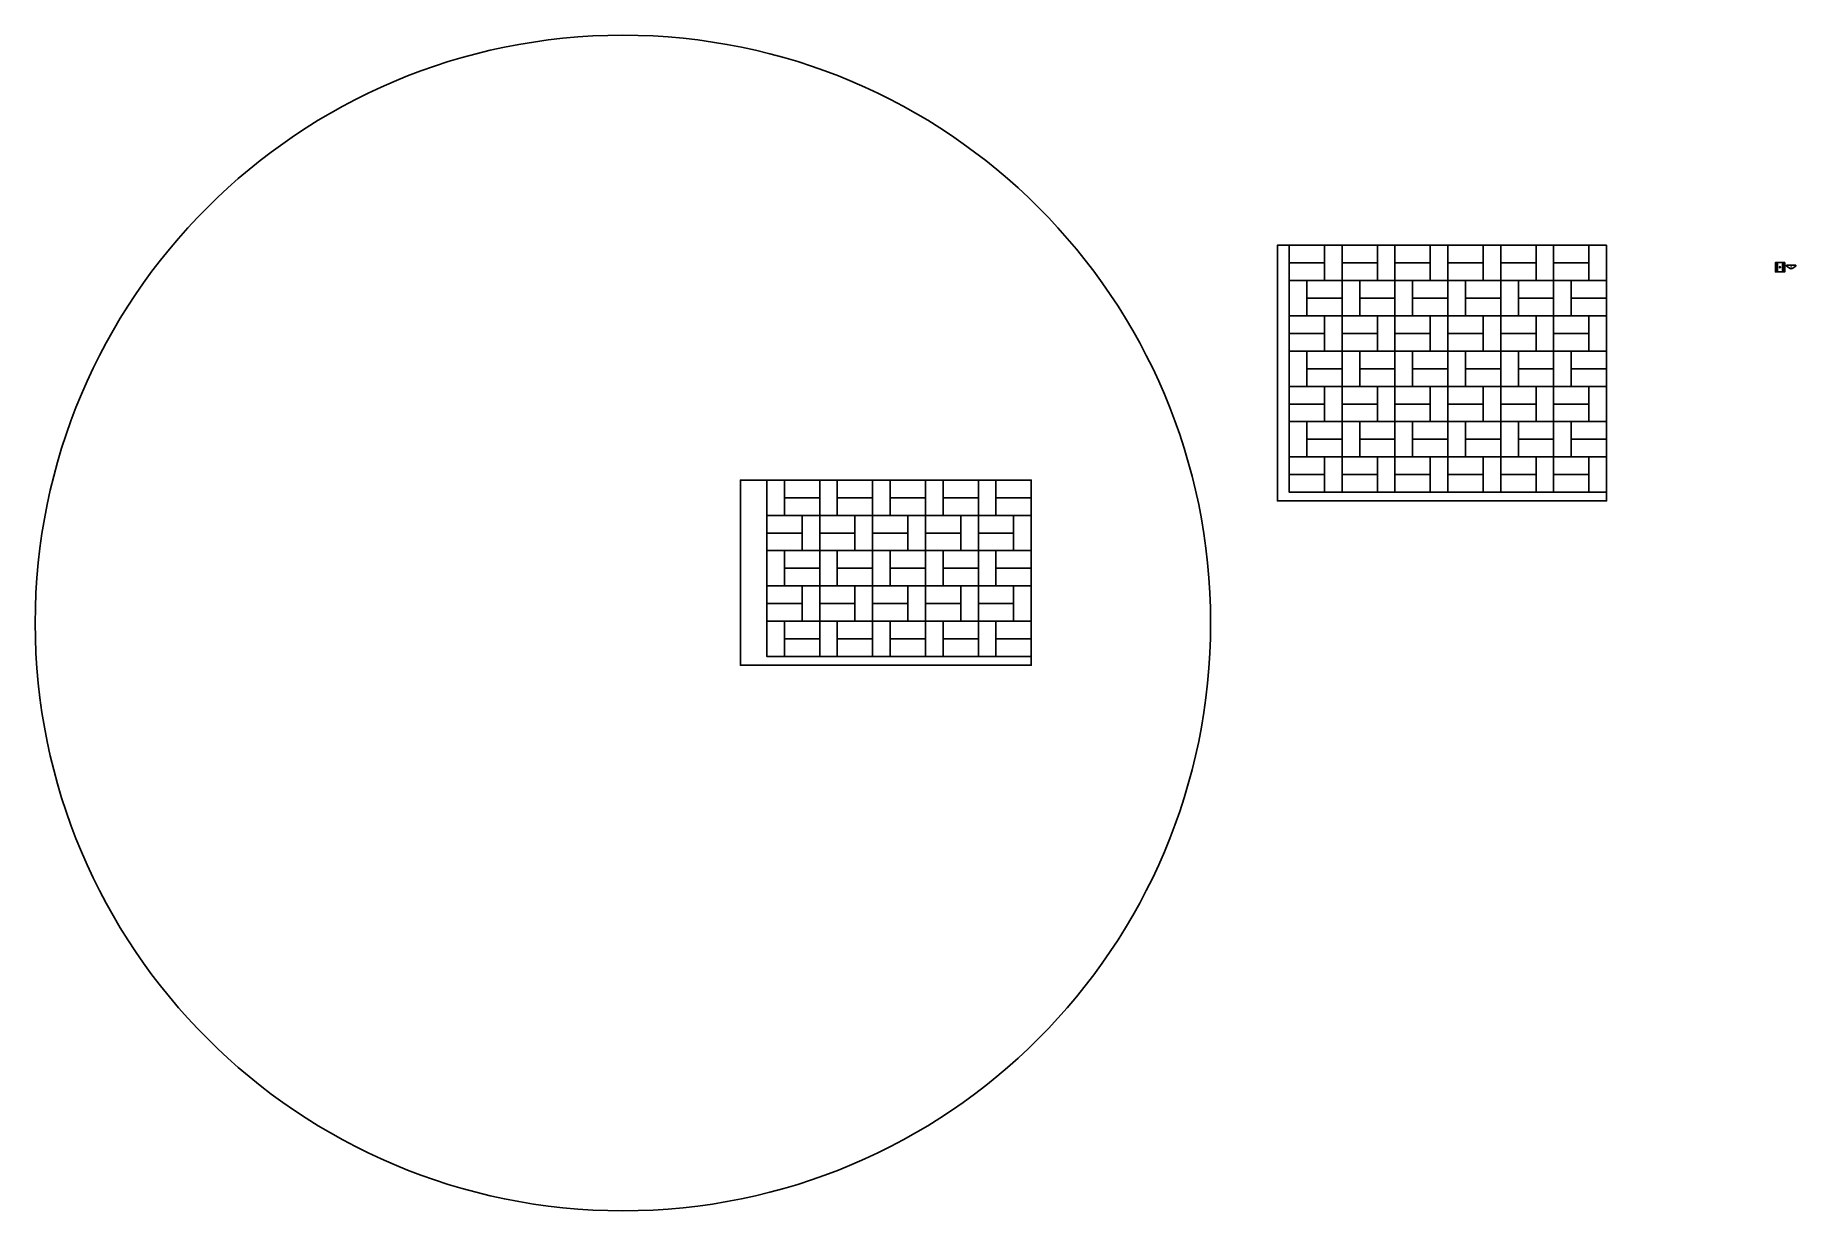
# Model space of a CAD drawing. Header units: millimetres. Extents: x -28234 to 1723, y -15405 to 4595.
import ezdxf

# ---------------------------------------------------------------- set-up
doc = ezdxf.new("R2010")
doc.units = ezdxf.units.MM

msp = doc.modelspace()

# ---------------------------------------------------------------- linework, layer by layer
for p, q in [((1397, 705), (1397, 590)), ((1412, 590), (1412, 705)), ((1497, 590), (1497, 705)), ((1512, 705), (1512, 590)), ((1723, 682), (1563, 682)), ((1563, 667), (1563, 682)), ((1563, 667), (1627, 627)), ((1723, 667), (1659, 627)), ((1723, 682), (1723, 667))]:
    msp.add_line(p, q)
for points in [[(-1497, 1021), (-7097, 1021), (-7097, -3329), (-1497, -3329)], [(-6297, 721), (-6297, 1021), (-6897, 1021), (-6897, 721)], [(-5997, 1021), (-6297, 1021), (-6297, 421), (-5997, 421)], [(-5397, 721), (-5397, 1021), (-5997, 1021), (-5997, 721)], [(-5097, 1021), (-5397, 1021), (-5397, 421), (-5097, 421)], [(-4497, 721), (-4497, 1021), (-5097, 1021), (-5097, 721)], [(-4197, 1021), (-4497, 1021), (-4497, 421), (-4197, 421)], [(-3597, 721), (-3597, 1021), (-4197, 1021), (-4197, 721)], [(-3297, 1021), (-3597, 1021), (-3597, 421), (-3297, 421)], [(-2697, 721), (-2697, 1021), (-3297, 1021), (-3297, 721)], [(-2397, 1021), (-2697, 1021), (-2697, 421), (-2397, 421)], [(-1797, 721), (-1797, 1021), (-2397, 1021), (-2397, 721)], [(-1497, 1021), (-1797, 1021), (-1797, 421), (-1497, 421)], [(-6297, 421), (-6297, 721), (-6897, 721), (-6897, 421)], [(-5397, 421), (-5397, 721), (-5997, 721), (-5997, 421)], [(-4497, 421), (-4497, 721), (-5097, 721), (-5097, 421)], [(-3597, 421), (-3597, 721), (-4197, 721), (-4197, 421)], [(-2697, 421), (-2697, 721), (-3297, 721), (-3297, 421)], [(-1797, 421), (-1797, 721), (-2397, 721), (-2397, 421)], [(1535, 728), (1375, 728), (1375, 568), (1535, 568)], [(-6597, 421), (-6897, 421), (-6897, -179), (-6597, -179)], [(-6597, 421), (-6597, 121), (-5997, 121), (-5997, 421)], [(-5697, 421), (-5997, 421), (-5997, -179), (-5697, -179)], [(-5697, 421), (-5697, 121), (-5097, 121), (-5097, 421)], [(-4797, 421), (-5097, 421), (-5097, -179), (-4797, -179)], [(-4797, 421), (-4797, 121), (-4197, 121), (-4197, 421)], [(-3897, 421), (-4197, 421), (-4197, -179), (-3897, -179)], [(-3897, 421), (-3897, 121), (-3297, 121), (-3297, 421)], [(-2997, 421), (-3297, 421), (-3297, -179), (-2997, -179)], [(-2997, 421), (-2997, 121), (-2397, 121), (-2397, 421)], [(-2097, 421), (-2397, 421), (-2397, -179), (-2097, -179)], [(-2097, 421), (-2097, 121), (-1497, 121), (-1497, 421)], [(-6597, 121), (-6597, -179), (-5997, -179), (-5997, 121)], [(-5697, 121), (-5697, -179), (-5097, -179), (-5097, 121)], [(-4797, 121), (-4797, -179), (-4197, -179), (-4197, 121)], [(-3897, 121), (-3897, -179), (-3297, -179), (-3297, 121)], [(-2997, 121), (-2997, -179), (-2397, -179), (-2397, 121)], [(-2097, 121), (-2097, -179), (-1497, -179), (-1497, 121)], [(-6297, -479), (-6297, -179), (-6897, -179), (-6897, -479)], [(-5997, -179), (-6297, -179), (-6297, -779), (-5997, -779)], [(-5397, -479), (-5397, -179), (-5997, -179), (-5997, -479)], [(-5097, -179), (-5397, -179), (-5397, -779), (-5097, -779)], [(-4497, -479), (-4497, -179), (-5097, -179), (-5097, -479)], [(-4197, -179), (-4497, -179), (-4497, -779), (-4197, -779)], [(-3597, -479), (-3597, -179), (-4197, -179), (-4197, -479)], [(-3297, -179), (-3597, -179), (-3597, -779), (-3297, -779)], [(-2697, -479), (-2697, -179), (-3297, -179), (-3297, -479)], [(-2397, -179), (-2697, -179), (-2697, -779), (-2397, -779)], [(-1797, -479), (-1797, -179), (-2397, -179), (-2397, -479)], [(-1497, -179), (-1797, -179), (-1797, -779), (-1497, -779)], [(-6297, -779), (-6297, -479), (-6897, -479), (-6897, -779)], [(-5397, -779), (-5397, -479), (-5997, -479), (-5997, -779)], [(-4497, -779), (-4497, -479), (-5097, -479), (-5097, -779)], [(-3597, -779), (-3597, -479), (-4197, -479), (-4197, -779)], [(-2697, -779), (-2697, -479), (-3297, -479), (-3297, -779)], [(-1797, -779), (-1797, -479), (-2397, -479), (-2397, -779)], [(-6597, -779), (-6897, -779), (-6897, -1379), (-6597, -1379)], [(-6597, -779), (-6597, -1079), (-5997, -1079), (-5997, -779)], [(-5697, -779), (-5997, -779), (-5997, -1379), (-5697, -1379)], [(-5697, -779), (-5697, -1079), (-5097, -1079), (-5097, -779)], [(-4797, -779), (-5097, -779), (-5097, -1379), (-4797, -1379)], [(-4797, -779), (-4797, -1079), (-4197, -1079), (-4197, -779)], [(-3897, -779), (-4197, -779), (-4197, -1379), (-3897, -1379)], [(-3897, -779), (-3897, -1079), (-3297, -1079), (-3297, -779)], [(-2997, -779), (-3297, -779), (-3297, -1379), (-2997, -1379)], [(-2997, -779), (-2997, -1079), (-2397, -1079), (-2397, -779)], [(-2097, -779), (-2397, -779), (-2397, -1379), (-2097, -1379)], [(-2097, -779), (-2097, -1079), (-1497, -1079), (-1497, -779)], [(-6597, -1079), (-6597, -1379), (-5997, -1379), (-5997, -1079)], [(-5697, -1079), (-5697, -1379), (-5097, -1379), (-5097, -1079)], [(-4797, -1079), (-4797, -1379), (-4197, -1379), (-4197, -1079)], [(-3897, -1079), (-3897, -1379), (-3297, -1379), (-3297, -1079)], [(-2997, -1079), (-2997, -1379), (-2397, -1379), (-2397, -1079)], [(-2097, -1079), (-2097, -1379), (-1497, -1379), (-1497, -1079)], [(-6297, -1679), (-6297, -1379), (-6897, -1379), (-6897, -1679)], [(-5997, -1379), (-6297, -1379), (-6297, -1979), (-5997, -1979)], [(-5397, -1679), (-5397, -1379), (-5997, -1379), (-5997, -1679)], [(-5097, -1379), (-5397, -1379), (-5397, -1979), (-5097, -1979)], [(-4497, -1679), (-4497, -1379), (-5097, -1379), (-5097, -1679)], [(-4197, -1379), (-4497, -1379), (-4497, -1979), (-4197, -1979)], [(-3597, -1679), (-3597, -1379), (-4197, -1379), (-4197, -1679)], [(-3297, -1379), (-3597, -1379), (-3597, -1979), (-3297, -1979)], [(-2697, -1679), (-2697, -1379), (-3297, -1379), (-3297, -1679)], [(-2397, -1379), (-2697, -1379), (-2697, -1979), (-2397, -1979)], [(-1797, -1679), (-1797, -1379), (-2397, -1379), (-2397, -1679)], [(-1497, -1379), (-1797, -1379), (-1797, -1979), (-1497, -1979)], [(-6297, -1979), (-6297, -1679), (-6897, -1679), (-6897, -1979)], [(-5397, -1979), (-5397, -1679), (-5997, -1679), (-5997, -1979)], [(-4497, -1979), (-4497, -1679), (-5097, -1679), (-5097, -1979)], [(-3597, -1979), (-3597, -1679), (-4197, -1679), (-4197, -1979)], [(-2697, -1979), (-2697, -1679), (-3297, -1679), (-3297, -1979)], [(-1797, -1979), (-1797, -1679), (-2397, -1679), (-2397, -1979)], [(-6597, -1979), (-6897, -1979), (-6897, -2579), (-6597, -2579)], [(-6597, -1979), (-6597, -2279), (-5997, -2279), (-5997, -1979)], [(-5697, -1979), (-5997, -1979), (-5997, -2579), (-5697, -2579)], [(-5697, -1979), (-5697, -2279), (-5097, -2279), (-5097, -1979)], [(-4797, -1979), (-5097, -1979), (-5097, -2579), (-4797, -2579)], [(-4797, -1979), (-4797, -2279), (-4197, -2279), (-4197, -1979)], [(-3897, -1979), (-4197, -1979), (-4197, -2579), (-3897, -2579)], [(-3897, -1979), (-3897, -2279), (-3297, -2279), (-3297, -1979)], [(-2997, -1979), (-3297, -1979), (-3297, -2579), (-2997, -2579)], [(-2997, -1979), (-2997, -2279), (-2397, -2279), (-2397, -1979)], [(-2097, -1979), (-2397, -1979), (-2397, -2579), (-2097, -2579)], [(-2097, -1979), (-2097, -2279), (-1497, -2279), (-1497, -1979)], [(-6597, -2279), (-6597, -2579), (-5997, -2579), (-5997, -2279)], [(-5697, -2279), (-5697, -2579), (-5097, -2579), (-5097, -2279)], [(-4797, -2279), (-4797, -2579), (-4197, -2579), (-4197, -2279)], [(-3897, -2279), (-3897, -2579), (-3297, -2579), (-3297, -2279)], [(-2997, -2279), (-2997, -2579), (-2397, -2579), (-2397, -2279)], [(-2097, -2279), (-2097, -2579), (-1497, -2579), (-1497, -2279)], [(-6297, -2879), (-6297, -2579), (-6897, -2579), (-6897, -2879)], [(-5997, -2579), (-6297, -2579), (-6297, -3179), (-5997, -3179)], [(-5397, -2879), (-5397, -2579), (-5997, -2579), (-5997, -2879)], [(-5097, -2579), (-5397, -2579), (-5397, -3179), (-5097, -3179)], [(-4497, -2879), (-4497, -2579), (-5097, -2579), (-5097, -2879)], [(-4197, -2579), (-4497, -2579), (-4497, -3179), (-4197, -3179)], [(-3597, -2879), (-3597, -2579), (-4197, -2579), (-4197, -2879)], [(-3297, -2579), (-3597, -2579), (-3597, -3179), (-3297, -3179)], [(-2697, -2879), (-2697, -2579), (-3297, -2579), (-3297, -2879)], [(-2397, -2579), (-2697, -2579), (-2697, -3179), (-2397, -3179)], [(-1797, -2879), (-1797, -2579), (-2397, -2579), (-2397, -2879)], [(-1497, -2579), (-1797, -2579), (-1797, -3179), (-1497, -3179)], [(-15486, -2974), (-15786, -2974), (-15786, -3574), (-15486, -3574)], [(-15486, -2974), (-15486, -3274), (-14886, -3274), (-14886, -2974)], [(-14586, -2974), (-14886, -2974), (-14886, -3574), (-14586, -3574)], [(-14586, -2974), (-14586, -3274), (-13986, -3274), (-13986, -2974)], [(-13686, -2974), (-13986, -2974), (-13986, -3574), (-13686, -3574)], [(-13686, -2974), (-13686, -3274), (-13086, -3274), (-13086, -2974)], [(-12786, -2974), (-13086, -2974), (-13086, -3574), (-12786, -3574)], [(-12786, -2974), (-12786, -3274), (-12186, -3274), (-12186, -2974)], [(-11886, -2974), (-12186, -2974), (-12186, -3574), (-11886, -3574)], [(-11886, -2974), (-11886, -3274), (-11286, -3274), (-11286, -2974)], [(-6297, -3179), (-6297, -2879), (-6897, -2879), (-6897, -3179)], [(-5397, -3179), (-5397, -2879), (-5997, -2879), (-5997, -3179)], [(-4497, -3179), (-4497, -2879), (-5097, -2879), (-5097, -3179)], [(-3597, -3179), (-3597, -2879), (-4197, -2879), (-4197, -3179)], [(-2697, -3179), (-2697, -2879), (-3297, -2879), (-3297, -3179)], [(-1797, -3179), (-1797, -2879), (-2397, -2879), (-2397, -3179)], [(-15486, -3274), (-15486, -3574), (-14886, -3574), (-14886, -3274)], [(-14586, -3274), (-14586, -3574), (-13986, -3574), (-13986, -3274)], [(-13686, -3274), (-13686, -3574), (-13086, -3574), (-13086, -3274)], [(-12786, -3274), (-12786, -3574), (-12186, -3574), (-12186, -3274)], [(-11886, -3274), (-11886, -3574), (-11286, -3574), (-11286, -3274)], [(-15186, -3874), (-15186, -3574), (-15786, -3574), (-15786, -3874)], [(-14886, -3574), (-15186, -3574), (-15186, -4174), (-14886, -4174)], [(-14286, -3874), (-14286, -3574), (-14886, -3574), (-14886, -3874)], [(-13986, -3574), (-14286, -3574), (-14286, -4174), (-13986, -4174)], [(-13386, -3874), (-13386, -3574), (-13986, -3574), (-13986, -3874)], [(-13086, -3574), (-13386, -3574), (-13386, -4174), (-13086, -4174)], [(-12486, -3874), (-12486, -3574), (-13086, -3574), (-13086, -3874)], [(-12186, -3574), (-12486, -3574), (-12486, -4174), (-12186, -4174)], [(-11586, -3874), (-11586, -3574), (-12186, -3574), (-12186, -3874)], [(-11286, -3574), (-11586, -3574), (-11586, -4174), (-11286, -4174)], [(-15186, -4174), (-15186, -3874), (-15786, -3874), (-15786, -4174)], [(-14286, -4174), (-14286, -3874), (-14886, -3874), (-14886, -4174)], [(-13386, -4174), (-13386, -3874), (-13986, -3874), (-13986, -4174)], [(-12486, -4174), (-12486, -3874), (-13086, -3874), (-13086, -4174)], [(-11586, -4174), (-11586, -3874), (-12186, -3874), (-12186, -4174)], [(-15486, -4174), (-15786, -4174), (-15786, -4774), (-15486, -4774)], [(-15486, -4174), (-15486, -4474), (-14886, -4474), (-14886, -4174)], [(-14586, -4174), (-14886, -4174), (-14886, -4774), (-14586, -4774)], [(-14586, -4174), (-14586, -4474), (-13986, -4474), (-13986, -4174)], [(-13686, -4174), (-13986, -4174), (-13986, -4774), (-13686, -4774)], [(-13686, -4174), (-13686, -4474), (-13086, -4474), (-13086, -4174)], [(-12786, -4174), (-13086, -4174), (-13086, -4774), (-12786, -4774)], [(-12786, -4174), (-12786, -4474), (-12186, -4474), (-12186, -4174)], [(-11886, -4174), (-12186, -4174), (-12186, -4774), (-11886, -4774)], [(-11886, -4174), (-11886, -4474), (-11286, -4474), (-11286, -4174)], [(-15486, -4474), (-15486, -4774), (-14886, -4774), (-14886, -4474)], [(-14586, -4474), (-14586, -4774), (-13986, -4774), (-13986, -4474)], [(-13686, -4474), (-13686, -4774), (-13086, -4774), (-13086, -4474)], [(-12786, -4474), (-12786, -4774), (-12186, -4774), (-12186, -4474)], [(-11886, -4474), (-11886, -4774), (-11286, -4774), (-11286, -4474)], [(-15186, -5074), (-15186, -4774), (-15786, -4774), (-15786, -5074)], [(-14886, -4774), (-15186, -4774), (-15186, -5374), (-14886, -5374)], [(-14286, -5074), (-14286, -4774), (-14886, -4774), (-14886, -5074)], [(-13986, -4774), (-14286, -4774), (-14286, -5374), (-13986, -5374)], [(-13386, -5074), (-13386, -4774), (-13986, -4774), (-13986, -5074)], [(-13086, -4774), (-13386, -4774), (-13386, -5374), (-13086, -5374)], [(-12486, -5074), (-12486, -4774), (-13086, -4774), (-13086, -5074)], [(-12186, -4774), (-12486, -4774), (-12486, -5374), (-12186, -5374)], [(-11586, -5074), (-11586, -4774), (-12186, -4774), (-12186, -5074)], [(-11286, -4774), (-11586, -4774), (-11586, -5374), (-11286, -5374)], [(-15186, -5374), (-15186, -5074), (-15786, -5074), (-15786, -5374)], [(-14286, -5374), (-14286, -5074), (-14886, -5074), (-14886, -5374)], [(-13386, -5374), (-13386, -5074), (-13986, -5074), (-13986, -5374)], [(-12486, -5374), (-12486, -5074), (-13086, -5074), (-13086, -5374)], [(-11586, -5374), (-11586, -5074), (-12186, -5074), (-12186, -5374)], [(-15486, -5374), (-15786, -5374), (-15786, -5974), (-15486, -5974)], [(-15486, -5374), (-15486, -5674), (-14886, -5674), (-14886, -5374)], [(-14586, -5374), (-14886, -5374), (-14886, -5974), (-14586, -5974)], [(-14586, -5374), (-14586, -5674), (-13986, -5674), (-13986, -5374)], [(-13686, -5374), (-13986, -5374), (-13986, -5974), (-13686, -5974)], [(-13686, -5374), (-13686, -5674), (-13086, -5674), (-13086, -5374)], [(-12786, -5374), (-13086, -5374), (-13086, -5974), (-12786, -5974)], [(-12786, -5374), (-12786, -5674), (-12186, -5674), (-12186, -5374)], [(-11886, -5374), (-12186, -5374), (-12186, -5974), (-11886, -5974)], [(-11886, -5374), (-11886, -5674), (-11286, -5674), (-11286, -5374)], [(-15486, -5674), (-15486, -5974), (-14886, -5974), (-14886, -5674)], [(-14586, -5674), (-14586, -5974), (-13986, -5974), (-13986, -5674)], [(-13686, -5674), (-13686, -5974), (-13086, -5974), (-13086, -5674)], [(-12786, -5674), (-12786, -5974), (-12186, -5974), (-12186, -5674)], [(-11886, -5674), (-11886, -5974), (-11286, -5974), (-11286, -5674)]]:
    msp.add_lwpolyline(points, close=True)
at = {"color": 242, "true_color": 0xcd2027}
msp.add_lwpolyline([(-11286, -2974), (-16236, -2974), (-16236, -6124), (-11286, -6124)], close=True, dxfattribs=at)
for centre, radius in [((-18234, -5405), 10000), ((1455, 648), 10), ((1643, 652), 2)]:
    msp.add_circle(centre, radius)
for centre, radius, start, end in [((1405, 705), 7.5, 0, 180), ((1505, 705), 7.5, 0, 180), ((1643, 652), 30, 237.7525, 302.2475), ((1405, 590), 7.5, 180, 0), ((1505, 590), 7.5, 180, 0)]:
    msp.add_arc(centre, radius, start, end)

doc.saveas('drawing.dxf')
